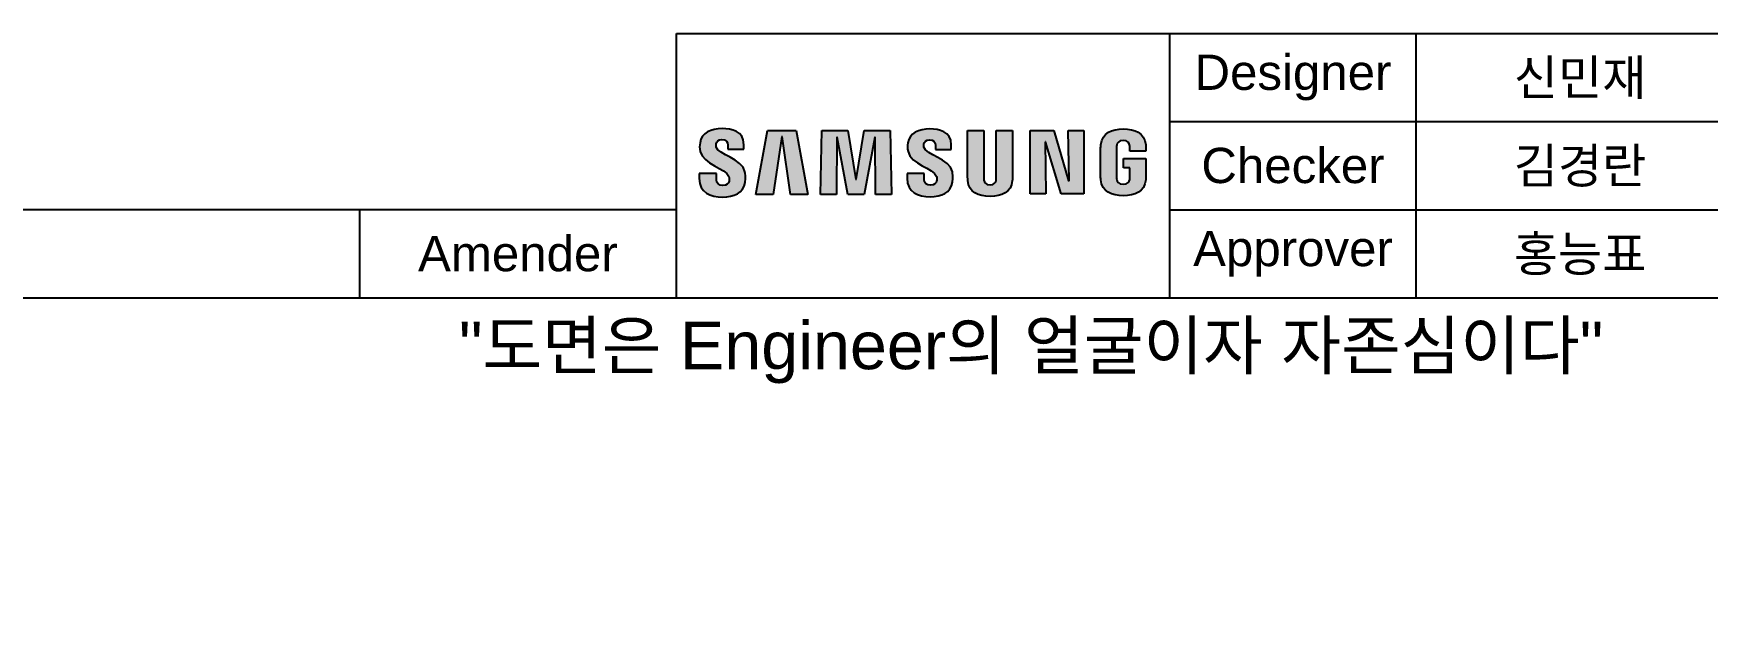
# Model space of a CAD drawing. Header units: millimetres. Extents: x 0 to 416, y -34 to 292.
# Drawn here: x 124.5 to 219.5, y -8.4 to 25 of the extents above; entities that cross this region are included whole.
import ezdxf
from ezdxf.entities.mleader import LeaderData, LeaderLine
from ezdxf.math import Vec2, Vec3

# ---------------------------------------------------------------- set-up
doc = ezdxf.new("R2010")
doc.units = ezdxf.units.MM
for name, color, linetype in [('Default', 7, 'Continuous'), ('Layer_1', 7, 'Continuous'), ('Template', 7, 'Continuous'), ('TEXT_CALLOUT', 7, 'Continuous')]:
    doc.layers.add(name, color=color, linetype=linetype)

# ---------------------------------------------------------------- blocks, each defined once
blk = doc.blocks.new('_Dot')
at = {"color": 0, "linetype": 'ByBlock', "lineweight": -2}
blk.add_line((-0.5, 0), (-1, 0), dxfattribs=at)
at = {"color": 0, "linetype": 'ByBlock', "const_width": 0.5}
blk.add_lwpolyline([(-0.25, 0, 1), (0.25, 0, 1)], format="xyb", close=True, dxfattribs=at)
blk = doc.blocks.new('SAMSUNG')
at = {"layer": 'Default', "linetype": 'Continuous'}
h = blk.add_hatch(color=7, dxfattribs=at)
edge = h.paths.add_edge_path()
edge.add_spline(control_points=[(-0.051, -0.279), (-0.051, -1.088), (0.585, -1.332), (1.266, -1.332), (1.922, -1.332), (2.461, -1.108), (2.547, -0.503), (2.591, -0.191), (2.559, 0.014), (2.543, 0.091), (2.39, 0.85), (1.015, 1.076), (0.913, 1.501), (0.895, 1.574), (0.9, 1.651), (0.909, 1.691), (0.934, 1.807), (1.014, 1.934), (1.24, 1.934), (1.452, 1.934), (1.576, 1.804), (1.576, 1.606), (1.576, 1.539), (1.576, 1.382), (1.576, 1.382)], knot_values=[0, 0, 0, 0, 0.125, 0.125, 0.125, 0.25, 0.25, 0.25, 0.375, 0.375, 0.375, 0.5, 0.5, 0.5, 0.625, 0.625, 0.625, 0.75, 0.75, 0.75, 0.875, 0.875, 0.875, 1, 1, 1, 1], degree=3, periodic=0)
edge.add_spline(control_points=[(1.576, 1.382), (1.576, 1.382), (2.481, 1.382), (2.481, 1.382)], knot_values=[0, 0, 0, 0, 1, 1, 1, 1], degree=3, periodic=0)
edge.add_spline(control_points=[(2.481, 1.382), (2.481, 1.382), (2.481, 1.637), (2.481, 1.637)], knot_values=[0, 0, 0, 0, 1, 1, 1, 1], degree=3, periodic=0)
edge.add_spline(control_points=[(2.481, 1.637), (2.481, 2.426), (1.772, 2.549), (1.259, 2.549), (0.615, 2.549), (0.088, 2.336), (-0.008, 1.745), (-0.034, 1.583), (-0.038, 1.438), (0.001, 1.256), (0.157, 0.516), (1.445, 0.301), (1.632, -0.168)], knot_values=[0, 0, 0, 0, 0.25, 0.25, 0.25, 0.5, 0.5, 0.5, 0.75, 0.75, 0.75, 1, 1, 1, 1], degree=3, periodic=0)
edge.add_spline(control_points=[(1.632, -0.168), (1.667, -0.256), (1.656, -0.368), (1.64, -0.436), (1.61, -0.557), (1.528, -0.679), (1.286, -0.679), (1.06, -0.679), (0.922, -0.549), (0.922, -0.351)], knot_values=[0, 0, 0, 0, 0.333333, 0.333333, 0.333333, 0.666667, 0.666667, 0.666667, 1, 1, 1, 1], degree=3, periodic=0)
edge.add_spline(control_points=[(0.922, -0.351), (0.922, -0.351), (0.921, 0), (0.921, 0)], knot_values=[0, 0, 0, 0, 1, 1, 1, 1], degree=3, periodic=0)
edge.add_spline(control_points=[(0.921, 0), (0.921, 0), (-0.051, 0), (-0.051, 0)], knot_values=[0, 0, 0, 0, 1, 1, 1, 1], degree=3, periodic=0)
edge.add_spline(control_points=[(-0.051, 0), (-0.051, 0), (-0.051, -0.279), (-0.051, -0.279)], knot_values=[0, 0, 0, 0, 1, 1, 1, 1], degree=3, periodic=0)
for points in [[(3.829, 2.434), (3.157, -1.19), (4.137, -1.19), (4.632, 2.098), (4.652, 2.098), (5.136, -1.19), (6.11, -1.19), (5.441, 2.434)], [(6.913, 2.434), (6.833, -1.19), (7.74, -1.19), (7.763, 2.067), (7.783, 2.067), (8.388, -1.19), (9.308, -1.19), (9.913, 2.067), (9.933, 2.067), (9.956, -1.19), (10.862, -1.19), (10.783, 2.434), (9.305, 2.434), (8.858, -0.337), (8.838, -0.337), (8.391, 2.434)], [(19.631, -1.153), (19.582, 1.79), (19.601, 1.79), (20.496, -1.153), (21.786, -1.153), (21.786, 2.434), (20.889, 2.434), (20.939, -0.411), (20.918, -0.411), (20.086, 2.434), (18.74, 2.434), (18.74, -1.153)]]:
    blk.add_hatch(color=7, dxfattribs=at).paths.add_polyline_path(points)
h = blk.add_hatch(color=7, dxfattribs=at)
edge = h.paths.add_edge_path()
edge.add_spline(control_points=[(14.255, 1.626), (14.255, 2.407), (13.553, 2.529), (13.045, 2.529), (12.408, 2.529), (11.886, 2.318), (11.791, 1.733), (11.765, 1.573), (11.761, 1.43), (11.799, 1.249), (11.955, 0.516), (13.23, 0.304), (13.415, -0.161)], knot_values=[0, 0, 0, 0, 0.25, 0.25, 0.25, 0.5, 0.5, 0.5, 0.75, 0.75, 0.75, 1, 1, 1, 1], degree=3, periodic=0)
edge.add_spline(control_points=[(13.415, -0.161), (13.449, -0.248), (13.439, -0.359), (13.422, -0.426), (13.393, -0.545), (13.311, -0.667), (13.072, -0.667), (12.848, -0.667), (12.712, -0.538), (12.712, -0.342)], knot_values=[0, 0, 0, 0, 0.333333, 0.333333, 0.333333, 0.666667, 0.666667, 0.666667, 1, 1, 1, 1], degree=3, periodic=0)
edge.add_spline(control_points=[(12.712, -0.342), (12.712, -0.342), (12.711, 0.006), (12.711, 0.006)], knot_values=[0, 0, 0, 0, 1, 1, 1, 1], degree=3, periodic=0)
edge.add_spline(control_points=[(12.711, 0.006), (12.711, 0.006), (11.749, 0.006), (11.749, 0.006)], knot_values=[0, 0, 0, 0, 1, 1, 1, 1], degree=3, periodic=0)
edge.add_spline(control_points=[(11.749, 0.006), (11.749, 0.006), (11.748, -0.271), (11.748, -0.271)], knot_values=[0, 0, 0, 0, 1, 1, 1, 1], degree=3, periodic=0)
edge.add_spline(control_points=[(11.748, -0.271), (11.748, -1.072), (12.378, -1.313), (13.052, -1.313), (13.701, -1.313), (14.235, -1.092), (14.321, -0.492), (14.364, -0.183), (14.332, 0.02), (14.317, 0.095), (14.165, 0.847), (12.804, 1.071), (12.703, 1.491), (12.685, 1.563), (12.689, 1.639), (12.699, 1.679), (12.724, 1.795), (12.802, 1.921), (13.026, 1.921), (13.237, 1.921), (13.359, 1.791), (13.359, 1.595), (13.359, 1.529), (13.359, 1.373), (13.359, 1.373)], knot_values=[0, 0, 0, 0, 0.125, 0.125, 0.125, 0.25, 0.25, 0.25, 0.375, 0.375, 0.375, 0.5, 0.5, 0.5, 0.625, 0.625, 0.625, 0.75, 0.75, 0.75, 0.875, 0.875, 0.875, 1, 1, 1, 1], degree=3, periodic=0)
edge.add_spline(control_points=[(13.359, 1.373), (13.359, 1.373), (14.255, 1.373), (14.255, 1.373)], knot_values=[0, 0, 0, 0, 1, 1, 1, 1], degree=3, periodic=0)
edge.add_spline(control_points=[(14.255, 1.373), (14.255, 1.373), (14.255, 1.626), (14.255, 1.626)], knot_values=[0, 0, 0, 0, 1, 1, 1, 1], degree=3, periodic=0)
h = blk.add_hatch(color=7, dxfattribs=at)
edge = h.paths.add_edge_path()
edge.add_spline(control_points=[(16.457, -0.647), (16.205, -0.647), (16.127, -0.474), (16.109, -0.384), (16.101, -0.346), (16.1, -0.293), (16.101, -0.247)], knot_values=[0, 0, 0, 0, 0.5, 0.5, 0.5, 1, 1, 1, 1], degree=3, periodic=0)
edge.add_spline(control_points=[(16.101, -0.247), (16.101, -0.247), (16.101, 2.435), (16.101, 2.435)], knot_values=[0, 0, 0, 0, 1, 1, 1, 1], degree=3, periodic=0)
edge.add_spline(control_points=[(16.101, 2.435), (16.101, 2.435), (15.184, 2.435), (15.184, 2.435)], knot_values=[0, 0, 0, 0, 1, 1, 1, 1], degree=3, periodic=0)
edge.add_spline(control_points=[(15.184, 2.435), (15.184, 2.435), (15.184, -0.164), (15.184, -0.164)], knot_values=[0, 0, 0, 0, 1, 1, 1, 1], degree=3, periodic=0)
edge.add_spline(control_points=[(15.184, -0.164), (15.182, -0.231), (15.189, -0.367), (15.192, -0.403), (15.256, -1.079), (15.791, -1.298), (16.457, -1.298), (17.123, -1.298), (17.658, -1.079), (17.721, -0.403), (17.724, -0.367), (17.732, -0.231), (17.73, -0.164)], knot_values=[0, 0, 0, 0, 0.25, 0.25, 0.25, 0.5, 0.5, 0.5, 0.75, 0.75, 0.75, 1, 1, 1, 1], degree=3, periodic=0)
edge.add_spline(control_points=[(17.73, -0.164), (17.73, -0.164), (17.73, 2.435), (17.73, 2.435)], knot_values=[0, 0, 0, 0, 1, 1, 1, 1], degree=3, periodic=0)
edge.add_spline(control_points=[(17.73, 2.435), (17.73, 2.435), (16.813, 2.435), (16.813, 2.435)], knot_values=[0, 0, 0, 0, 1, 1, 1, 1], degree=3, periodic=0)
edge.add_spline(control_points=[(16.813, 2.435), (16.813, 2.435), (16.813, -0.247), (16.813, -0.247)], knot_values=[0, 0, 0, 0, 1, 1, 1, 1], degree=3, periodic=0)
edge.add_spline(control_points=[(16.813, -0.247), (16.814, -0.293), (16.812, -0.346), (16.805, -0.384), (16.787, -0.474), (16.709, -0.647), (16.457, -0.647)], knot_values=[0, 0, 0, 0, 0.5, 0.5, 0.5, 1, 1, 1, 1], degree=3, periodic=0)
h = blk.add_hatch(color=7, dxfattribs=at)
edge = h.paths.add_edge_path()
edge.add_spline(control_points=[(24.016, -0.61), (23.754, -0.61), (23.662, -0.443), (23.646, -0.347), (23.639, -0.305), (23.636, -0.255), (23.637, -0.209)], knot_values=[0, 0, 0, 0, 0.5, 0.5, 0.5, 1, 1, 1, 1], degree=3, periodic=0)
edge.add_spline(control_points=[(23.637, -0.209), (23.637, -0.209), (23.637, 1.447), (23.637, 1.447)], knot_values=[0, 0, 0, 0, 1, 1, 1, 1], degree=3, periodic=0)
edge.add_spline(control_points=[(23.637, 1.447), (23.637, 1.506), (23.641, 1.571), (23.652, 1.619), (23.672, 1.708), (23.749, 1.882), (24.013, 1.882), (24.29, 1.882), (24.358, 1.699), (24.375, 1.619), (24.386, 1.567), (24.387, 1.48), (24.386, 1.481)], knot_values=[0, 0, 0, 0, 0.25, 0.25, 0.25, 0.5, 0.5, 0.5, 0.75, 0.75, 0.75, 1, 1, 1, 1], degree=3, periodic=0)
edge.add_spline(control_points=[(24.386, 1.481), (24.386, 1.481), (24.386, 1.278), (24.386, 1.278)], knot_values=[0, 0, 0, 0, 1, 1, 1, 1], degree=3, periodic=0)
edge.add_spline(control_points=[(24.386, 1.278), (24.386, 1.278), (25.3, 1.278), (25.3, 1.278)], knot_values=[0, 0, 0, 0, 1, 1, 1, 1], degree=3, periodic=0)
edge.add_spline(control_points=[(25.3, 1.278), (25.3, 1.278), (25.3, 1.398), (25.3, 1.398)], knot_values=[0, 0, 0, 0, 1, 1, 1, 1], degree=3, periodic=0)
edge.add_spline(control_points=[(25.3, 1.398), (25.3, 1.398), (25.304, 1.522), (25.292, 1.637), (25.225, 2.317), (24.663, 2.533), (24.02, 2.533), (23.377, 2.533), (22.829, 2.315), (22.748, 1.637), (22.74, 1.576), (22.732, 1.463), (22.732, 1.398)], knot_values=[0, 0, 0, 0, 0.25, 0.25, 0.25, 0.5, 0.5, 0.5, 0.75, 0.75, 0.75, 1, 1, 1, 1], degree=3, periodic=0)
edge.add_spline(control_points=[(22.732, 1.398), (22.732, 1.398), (22.732, -0.126), (22.732, -0.126)], knot_values=[0, 0, 0, 0, 1, 1, 1, 1], degree=3, periodic=0)
edge.add_spline(control_points=[(22.732, -0.126), (22.732, -0.194), (22.734, -0.244), (22.745, -0.365), (22.805, -1.025), (23.377, -1.26), (24.02, -1.26), (24.662, -1.26), (25.234, -1.025), (25.294, -0.365), (25.305, -0.244), (25.307, -0.194), (25.307, -0.126)], knot_values=[0, 0, 0, 0, 0.25, 0.25, 0.25, 0.5, 0.5, 0.5, 0.75, 0.75, 0.75, 1, 1, 1, 1], degree=3, periodic=0)
edge.add_spline(control_points=[(25.307, -0.126), (25.307, -0.126), (25.307, 0.845), (25.307, 0.845)], knot_values=[0, 0, 0, 0, 1, 1, 1, 1], degree=3, periodic=0)
edge.add_spline(control_points=[(25.307, 0.845), (25.307, 0.845), (24.023, 0.845), (24.023, 0.845)], knot_values=[0, 0, 0, 0, 1, 1, 1, 1], degree=3, periodic=0)
edge.add_spline(control_points=[(24.023, 0.845), (24.023, 0.845), (24.023, 0.317), (24.023, 0.317)], knot_values=[0, 0, 0, 0, 1, 1, 1, 1], degree=3, periodic=0)
edge.add_spline(control_points=[(24.023, 0.317), (24.023, 0.317), (24.395, 0.317), (24.395, 0.317)], knot_values=[0, 0, 0, 0, 1, 1, 1, 1], degree=3, periodic=0)
edge.add_spline(control_points=[(24.395, 0.317), (24.395, 0.317), (24.395, -0.209), (24.395, -0.209)], knot_values=[0, 0, 0, 0, 1, 1, 1, 1], degree=3, periodic=0)
edge.add_spline(control_points=[(24.395, -0.209), (24.396, -0.255), (24.393, -0.305), (24.386, -0.347), (24.37, -0.443), (24.278, -0.61), (24.016, -0.61)], knot_values=[0, 0, 0, 0, 0.5, 0.5, 0.5, 1, 1, 1, 1], degree=3, periodic=0)
at = {"layer": 'Layer_1', "color": 7, "linetype": 'Continuous'}
for p, q in [((3.157, -1.19), (3.829, 2.434)), ((3.157, -1.19), (3.829, 2.434)), ((3.829, 2.434), (5.441, 2.434)), ((3.829, 2.434), (5.441, 2.434)), ((4.632, 2.098), (4.137, -1.19)), ((4.632, 2.098), (4.137, -1.19)), ((4.652, 2.098), (4.632, 2.098)), ((4.652, 2.098), (4.632, 2.098)), ((5.136, -1.19), (4.652, 2.098)), ((5.136, -1.19), (4.652, 2.098)), ((5.441, 2.434), (6.11, -1.19)), ((5.441, 2.434), (6.11, -1.19)), ((6.833, -1.19), (6.913, 2.434)), ((6.833, -1.19), (6.913, 2.434)), ((6.913, 2.434), (8.391, 2.434)), ((6.913, 2.434), (8.391, 2.434)), ((7.763, 2.067), (7.74, -1.19)), ((7.763, 2.067), (7.74, -1.19)), ((7.783, 2.067), (7.763, 2.067)), ((7.783, 2.067), (7.763, 2.067)), ((8.388, -1.19), (7.783, 2.067)), ((8.388, -1.19), (7.783, 2.067)), ((8.391, 2.434), (8.838, -0.337)), ((8.391, 2.434), (8.838, -0.337)), ((8.858, -0.337), (9.305, 2.434)), ((8.858, -0.337), (9.305, 2.434)), ((9.305, 2.434), (10.783, 2.434)), ((9.305, 2.434), (10.783, 2.434)), ((9.913, 2.067), (9.308, -1.19)), ((9.913, 2.067), (9.308, -1.19)), ((9.933, 2.067), (9.913, 2.067)), ((9.933, 2.067), (9.913, 2.067)), ((9.956, -1.19), (9.933, 2.067)), ((9.956, -1.19), (9.933, 2.067)), ((10.783, 2.434), (10.862, -1.19)), ((10.783, 2.434), (10.862, -1.19)), ((18.74, -1.153), (18.74, 2.434)), ((18.74, 2.434), (20.086, 2.434)), ((18.74, 2.434), (20.086, 2.434)), ((18.74, -1.153), (18.74, 2.434)), ((20.086, 2.434), (20.918, -0.411)), ((20.086, 2.434), (20.918, -0.411)), ((20.939, -0.411), (20.889, 2.434)), ((20.889, 2.434), (21.786, 2.434)), ((20.889, 2.434), (21.786, 2.434)), ((20.939, -0.411), (20.889, 2.434)), ((21.786, 2.434), (21.786, -1.153)), ((21.786, 2.434), (21.786, -1.153)), ((19.601, 1.79), (19.582, 1.79)), ((19.582, 1.79), (19.631, -1.153)), ((19.582, 1.79), (19.631, -1.153)), ((19.601, 1.79), (19.582, 1.79)), ((20.496, -1.153), (19.601, 1.79)), ((20.496, -1.153), (19.601, 1.79)), ((8.838, -0.337), (8.858, -0.337)), ((8.838, -0.337), (8.858, -0.337)), ((20.918, -0.411), (20.939, -0.411)), ((20.918, -0.411), (20.939, -0.411)), ((4.137, -1.19), (3.157, -1.19)), ((4.137, -1.19), (3.157, -1.19)), ((6.11, -1.19), (5.136, -1.19)), ((6.11, -1.19), (5.136, -1.19)), ((7.74, -1.19), (6.833, -1.19)), ((7.74, -1.19), (6.833, -1.19)), ((9.308, -1.19), (8.388, -1.19)), ((9.308, -1.19), (8.388, -1.19)), ((10.862, -1.19), (9.956, -1.19)), ((10.862, -1.19), (9.956, -1.19)), ((19.631, -1.153), (18.74, -1.153)), ((19.631, -1.153), (18.74, -1.153)), ((21.786, -1.153), (20.496, -1.153)), ((21.786, -1.153), (20.496, -1.153))]:
    blk.add_line(p, q, dxfattribs=at)
for points, knots in [([(-0.051, -0.279), (-0.051, -1.088), (0.585, -1.332), (1.266, -1.332), (1.922, -1.332), (2.461, -1.108), (2.547, -0.503), (2.591, -0.191), (2.559, 0.014), (2.543, 0.091), (2.39, 0.85), (1.015, 1.076), (0.913, 1.501), (0.895, 1.574), (0.9, 1.651), (0.909, 1.691), (0.934, 1.807), (1.014, 1.934), (1.24, 1.934), (1.452, 1.934), (1.576, 1.804), (1.576, 1.606), (1.576, 1.539), (1.576, 1.382), (1.576, 1.382)], [0, 0, 0, 0, 0.125, 0.125, 0.125, 0.25, 0.25, 0.25, 0.375, 0.375, 0.375, 0.5, 0.5, 0.5, 0.625, 0.625, 0.625, 0.75, 0.75, 0.75, 0.875, 0.875, 0.875, 1, 1, 1, 1]), ([(2.481, 1.637), (2.481, 2.426), (1.772, 2.549), (1.259, 2.549), (0.615, 2.549), (0.088, 2.336), (-0.008, 1.745), (-0.034, 1.583), (-0.038, 1.438), (0.001, 1.256), (0.157, 0.516), (1.445, 0.301), (1.632, -0.168)], [0, 0, 0, 0, 0.25, 0.25, 0.25, 0.5, 0.5, 0.5, 0.75, 0.75, 0.75, 1, 1, 1, 1]), ([(11.748, -0.271), (11.748, -1.072), (12.378, -1.313), (13.052, -1.313), (13.701, -1.313), (14.235, -1.092), (14.321, -0.492), (14.364, -0.183), (14.332, 0.02), (14.317, 0.095), (14.165, 0.847), (12.804, 1.071), (12.703, 1.491), (12.685, 1.563), (12.689, 1.639), (12.699, 1.679), (12.724, 1.795), (12.802, 1.921), (13.026, 1.921), (13.237, 1.921), (13.359, 1.791), (13.359, 1.595), (13.359, 1.529), (13.359, 1.373), (13.359, 1.373)], [0, 0, 0, 0, 0.125, 0.125, 0.125, 0.25, 0.25, 0.25, 0.375, 0.375, 0.375, 0.5, 0.5, 0.5, 0.625, 0.625, 0.625, 0.75, 0.75, 0.75, 0.875, 0.875, 0.875, 1, 1, 1, 1]), ([(14.255, 1.626), (14.255, 2.407), (13.553, 2.529), (13.045, 2.529), (12.408, 2.529), (11.886, 2.318), (11.791, 1.733), (11.765, 1.573), (11.761, 1.43), (11.799, 1.249), (11.955, 0.516), (13.23, 0.304), (13.415, -0.161)], [0, 0, 0, 0, 0.25, 0.25, 0.25, 0.5, 0.5, 0.5, 0.75, 0.75, 0.75, 1, 1, 1, 1]), ([(22.732, 1.398), (22.732, 1.463), (22.74, 1.576), (22.748, 1.637), (22.829, 2.315), (23.377, 2.533), (24.02, 2.533), (24.663, 2.533), (25.225, 2.317), (25.292, 1.637), (25.304, 1.522), (25.3, 1.398), (25.3, 1.398)], [0, 0, 0, 0, 0.25, 0.25, 0.25, 0.5, 0.5, 0.5, 0.75, 0.75, 0.75, 1, 1, 1, 1]), ([(24.386, 1.481), (24.387, 1.48), (24.386, 1.567), (24.375, 1.619), (24.358, 1.699), (24.29, 1.882), (24.013, 1.882), (23.749, 1.882), (23.672, 1.708), (23.652, 1.619), (23.641, 1.571), (23.637, 1.506), (23.637, 1.447)], [0, 0, 0, 0, 0.25, 0.25, 0.25, 0.5, 0.5, 0.5, 0.75, 0.75, 0.75, 1, 1, 1, 1]), ([(1.632, -0.168), (1.667, -0.256), (1.656, -0.368), (1.64, -0.436), (1.61, -0.557), (1.528, -0.679), (1.286, -0.679), (1.06, -0.679), (0.922, -0.549), (0.922, -0.351)], [0, 0, 0, 0, 0.333333, 0.333333, 0.333333, 0.666667, 0.666667, 0.666667, 1, 1, 1, 1]), ([(13.415, -0.161), (13.449, -0.248), (13.439, -0.359), (13.422, -0.426), (13.393, -0.545), (13.311, -0.667), (13.072, -0.667), (12.848, -0.667), (12.712, -0.538), (12.712, -0.342)], [0, 0, 0, 0, 0.333333, 0.333333, 0.333333, 0.666667, 0.666667, 0.666667, 1, 1, 1, 1]), ([(17.73, -0.164), (17.732, -0.231), (17.724, -0.367), (17.721, -0.403), (17.658, -1.079), (17.123, -1.298), (16.457, -1.298), (15.791, -1.298), (15.256, -1.079), (15.192, -0.403), (15.189, -0.367), (15.182, -0.231), (15.184, -0.164)], [0, 0, 0, 0, 0.25, 0.25, 0.25, 0.5, 0.5, 0.5, 0.75, 0.75, 0.75, 1, 1, 1, 1]), ([(16.101, -0.247), (16.1, -0.293), (16.101, -0.346), (16.109, -0.384), (16.127, -0.474), (16.205, -0.647), (16.457, -0.647)], [0, 0, 0, 0, 0.5, 0.5, 0.5, 1, 1, 1, 1]), ([(16.457, -0.647), (16.709, -0.647), (16.787, -0.474), (16.805, -0.384), (16.812, -0.346), (16.814, -0.293), (16.813, -0.247)], [0, 0, 0, 0, 0.5, 0.5, 0.5, 1, 1, 1, 1]), ([(25.307, -0.126), (25.307, -0.194), (25.305, -0.244), (25.294, -0.365), (25.234, -1.025), (24.662, -1.26), (24.02, -1.26), (23.377, -1.26), (22.805, -1.025), (22.745, -0.365), (22.734, -0.244), (22.732, -0.194), (22.732, -0.126)], [0, 0, 0, 0, 0.25, 0.25, 0.25, 0.5, 0.5, 0.5, 0.75, 0.75, 0.75, 1, 1, 1, 1]), ([(23.637, -0.209), (23.636, -0.255), (23.639, -0.305), (23.646, -0.347), (23.662, -0.443), (23.754, -0.61), (24.016, -0.61)], [0, 0, 0, 0, 0.5, 0.5, 0.5, 1, 1, 1, 1]), ([(24.016, -0.61), (24.278, -0.61), (24.37, -0.443), (24.386, -0.347), (24.393, -0.305), (24.396, -0.255), (24.395, -0.209)], [0, 0, 0, 0, 0.5, 0.5, 0.5, 1, 1, 1, 1])]:
    blk.add_open_spline(points, degree=3, knots=knots, dxfattribs=at)
for points in [[(15.184, 2.435), (15.184, 2.435), (16.101, 2.435), (16.101, 2.435)], [(15.184, -0.164), (15.184, -0.164), (15.184, 2.435), (15.184, 2.435)], [(16.101, 2.435), (16.101, 2.435), (16.101, -0.247), (16.101, -0.247)], [(16.813, 2.435), (16.813, 2.435), (17.73, 2.435), (17.73, 2.435)], [(16.813, -0.247), (16.813, -0.247), (16.813, 2.435), (16.813, 2.435)], [(17.73, 2.435), (17.73, 2.435), (17.73, -0.164), (17.73, -0.164)], [(1.576, 1.382), (1.576, 1.382), (2.481, 1.382), (2.481, 1.382)], [(2.481, 1.382), (2.481, 1.382), (2.481, 1.637), (2.481, 1.637)], [(13.359, 1.373), (13.359, 1.373), (14.255, 1.373), (14.255, 1.373)], [(14.255, 1.373), (14.255, 1.373), (14.255, 1.626), (14.255, 1.626)], [(22.732, -0.126), (22.732, -0.126), (22.732, 1.398), (22.732, 1.398)], [(23.637, 1.447), (23.637, 1.447), (23.637, -0.209), (23.637, -0.209)], [(24.386, 1.278), (24.386, 1.278), (24.386, 1.481), (24.386, 1.481)], [(25.3, 1.278), (25.3, 1.278), (24.386, 1.278), (24.386, 1.278)], [(25.3, 1.398), (25.3, 1.398), (25.3, 1.278), (25.3, 1.278)], [(0.921, 0), (0.921, 0), (-0.051, 0), (-0.051, 0)], [(-0.051, 0), (-0.051, 0), (-0.051, -0.279), (-0.051, -0.279)], [(0.922, -0.351), (0.922, -0.351), (0.921, 0), (0.921, 0)], [(11.749, 0.006), (11.749, 0.006), (11.748, -0.271), (11.748, -0.271)], [(12.711, 0.006), (12.711, 0.006), (11.749, 0.006), (11.749, 0.006)], [(12.712, -0.342), (12.712, -0.342), (12.711, 0.006), (12.711, 0.006)], [(24.023, 0.845), (24.023, 0.845), (25.307, 0.845), (25.307, 0.845)], [(24.023, 0.317), (24.023, 0.317), (24.023, 0.845), (24.023, 0.845)], [(24.395, 0.317), (24.395, 0.317), (24.023, 0.317), (24.023, 0.317)], [(24.395, -0.209), (24.395, -0.209), (24.395, 0.317), (24.395, 0.317)], [(25.307, 0.845), (25.307, 0.845), (25.307, -0.126), (25.307, -0.126)]]:
    blk.add_open_spline(points, degree=3, dxfattribs=at)

msp = doc.modelspace()

# ---------------------------------------------------------------- linework, layer by layer
at = {"layer": 'Template', "color": 7, "linetype": 'Continuous'}
for p, q in [((161, 25), (411, 25)), ((161, 10), (161, 25)), ((189, 20), (189, 25)), ((203, 20), (203, 25)), ((189, 20), (411, 20)), ((189, 15), (189, 20)), ((203, 15), (203, 20)), ((161, 15), (63, 15)), ((143, 15), (143, 10)), ((189, 15), (411, 15)), ((189, 10), (189, 15)), ((203, 10), (203, 15)), ((10, 10), (411, 10))]:
    msp.add_line(p, q, dxfattribs=at)

# ---------------------------------------------------------------- block references
at = {"layer": 'Default', "color": 7}
msp.add_blockref('SAMSUNG', (162.3466, 17.0558), dxfattribs=at)

# ---------------------------------------------------------------- texts
at = {"layer": 'Default', "char_height": 2, "attachment_point": 5}
for s, insert, width in [('{\\fArial|b0||i0||c0|p34;\\C7;\\H2.;\\W1.;Designer}', (196, 22.5), 15.4), ('{\\fArial|b0||i0||c0|p34;\\C7;\\H2.;\\W1.;Checker}', (196, 17.5), 15.4), ('{\\fArial|b0||i0||c0|p34;\\C7;\\H2.;\\W1.;Amender}', (152, 12.5), 19.8), ('{\\fArial|b0||i0||c0|p34;\\C7;\\H2.;\\W1.;Approver}', (196, 12.5), 15.4)]:
    msp.add_mtext(s, dxfattribs=dict(at, insert=insert, width=width))

# ---------------------------------------------------------------- leaders
at = {"layer": 'Default', "color": 7, "linetype": 'Continuous'}
ml = msp.add_multileader_mtext('Standard', dxfattribs=at)
ml.set_content('{\\pxsm0.9;\\fArial|b0||i0||c0|p34;\\W1.;"도면은 Engineer의 얼굴이자 자존심이다"\\P}', color=256)
ml.set_leader_properties()
ml.set_arrow_properties(name='DOT')
ml.build(insert=Vec2(0, 0))
ml.multileader.update_dxf_attribs({"dogleg_length": 0, "arrow_head_size": 2.16})
ctx = ml.context
ctx.base_point, ctx.char_height, ctx.arrow_head_size, ctx.landing_gap_size = Vec3(146.6527, 6.9113), 2.7, 2.16, 0.945
ctx.mtext.insert = Vec3(148.6527, 8.6568)
at = {"layer": 'TEXT_CALLOUT', "color": 7, "linetype": 'Continuous'}
ml = msp.add_multileader_mtext('Standard', dxfattribs=at)
ml.set_content('{\\pxsm0.9;\\fArial|b0||i0||c0|p34;\\W1.;신민재\\P}', color=256)
ml.set_leader_properties()
ml.set_arrow_properties(name='DOT')
ml.build(insert=Vec2(0, 0))
ml.multileader.update_dxf_attribs({"dogleg_length": 0, "arrow_head_size": 0.7844})
ctx = ml.context
ctx.base_point, ctx.char_height, ctx.arrow_head_size, ctx.landing_gap_size = Vec3(206.5576, 22.432), 2, 0.7844, 0.7
ctx.text_align_type = 1
ctx.mtext.insert, ctx.mtext.alignment = Vec3(212.3, 23.5), 2
ml = msp.add_multileader_mtext('Standard', dxfattribs=at)
ml.set_content('{\\pxsm0.9;\\fArial|b0||i0||c0|p34;\\W1.;김경란\\P}', color=256)
ml.set_leader_properties()
ml.set_arrow_properties(name='DOT')
ml.build(insert=Vec2(0, 0))
ml.multileader.update_dxf_attribs({"dogleg_length": 0, "arrow_head_size": 1.6})
ctx = ml.context
ctx.base_point, ctx.char_height, ctx.arrow_head_size, ctx.landing_gap_size = Vec3(206.462, 17.429), 2, 1.6, 0.7
ctx.text_align_type = 1
ctx.mtext.insert, ctx.mtext.alignment = Vec3(212.3, 18.5), 2
ml = msp.add_multileader_mtext('Standard', dxfattribs=at)
ml.set_content('{\\pxsm0.9;\\fArial|b0||i0||c0|p34;\\W1.;홍능표\\P}', color=256)
ml.set_leader_properties()
ml.set_arrow_properties(name='DOT')
ml.build(insert=Vec2(0, 0))
ml.multileader.update_dxf_attribs({"dogleg_length": 0, "arrow_head_size": 1.6})
ctx = ml.context
ctx.base_point, ctx.char_height, ctx.arrow_head_size, ctx.landing_gap_size = Vec3(206.4603, 12.429), 2, 1.6, 0.7
ctx.text_align_type = 1
ctx.mtext.insert, ctx.mtext.alignment = Vec3(212.3, 13.5), 2

doc.saveas('drawing.dxf')
